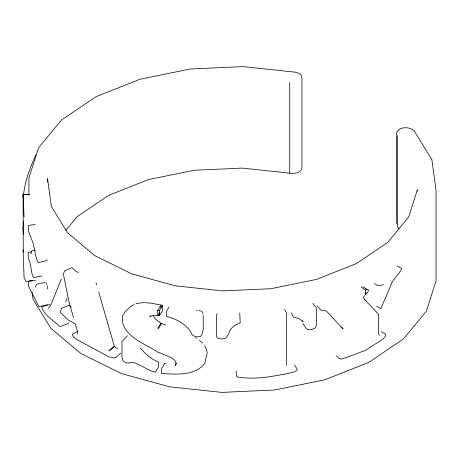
<?xml version="1.0" encoding="UTF-8"?>
<svg xmlns="http://www.w3.org/2000/svg" width="459" height="459" viewBox="0 0 459 459"><rect width="100%" height="100%" fill="white"/><g stroke="black" fill="none" stroke-linecap="round" stroke-linejoin="round"><path stroke-width="0.69" d="M23.243 252.066L23.093 194.277L29.496 194.45L23.116 194.318L24.046 216.958M23.105 249.891L24.046 277.437L26.071 281.47L32.365 280.776M216.975 313.526L216.447 318.196L216.447 336.315L217.939 338.363L221.772 339.075L225.512 338.254L227.452 336.189L230.338 329.573L233.591 326.2L236.408 324.438L240.177 322.975L239.776 312.946M23.564 194.547C25.056 180.657 30.196 167.489 35.911 154.849M23.627 221.399L22.95 229.511L23.621 234.664M47.088 259.645L46.893 260.592L38.355 262.663L36.542 259.392L33.18 243.39L28.32 230.63L28.32 225.444L35.257 224.514M68.529 322.688L68.322 323.463L60.1 326.63C53.869 320.703 44.684 315.769 41.712 307.352L42.228 306.669L49.945 304.552M65.643 301.827L66.894 298.528M61.305 279.078L50.576 305.562L48.402 308.35M176.44 363.126L175.212 365.708L176.061 363.276L174.741 360.309L170.777 357.354L157.437 351.904C144.878 343.688 118.388 334.416 122.909 314.914L125.72 311.311L130.385 306.692L134.062 304.506M77.118 333.968L77.64 332.93L77.445 331.49L75.345 323.922L68.655 320.273L60.209 312.441L61.495 308.362L69.028 305.258L71.116 307.214M168.987 306.979L166.468 311.5L166.468 316.377C176.841 319.097 187.611 324.536 192.229 334.777C194.404 336.711 197.743 337.348 200.52 336.464L201.971 334.542L203.222 329.246L203.222 315.322M35.033 287.196L36.881 284.213L45.498 282.262M150.644 315.821L149.852 316.917L151.797 315.752L159.52 315.453L159.52 310.359L162.652 305.327L150.363 303.083L145.101 302.688M159.52 315.453L162.652 310.422L162.652 305.327M161.643 323.538L158.464 328.558L157.724 328.214L160.931 323.199L165.636 325.035M159.864 312.229L157.724 315.574L157.724 310.273L160.931 305.258L160.931 307.909M364.744 295.395L363.459 297.346L364.291 299.199L378.532 314.231L378.532 333.55L379.415 335.46M361.17 287.099L365.548 290.048L365.548 294.793L368.003 291.775L368.445 290.231L368.066 289.434L366.919 289.342L363.029 286.789M65.872 230.309L77.187 216.619L108.588 195.396L148.429 179.595L194.002 170.283L242.191 168.097L292.119 173.445C295.797 173.439 300.915 172.486 301.936 168.338L301.936 77.623C301.902 74.312 298.27 72.78 295.498 72.212L243.172 66.607L190.118 69.016L139.955 79.264L96.092 96.665L61.523 120.023L38.608 147.752L28.9 177.966L28.9 195.109M127.545 335.759L121.974 341.594L121.974 357.722L123.092 360.923C125.422 363.482 129.105 363.476 132.1 362.226C140.356 363.97 146.92 370.264 155.199 372.232L158.521 367.24L158.521 362.191C151.355 359.139 145.199 354.084 140.414 347.974M120.711 353.195L115.611 357.659L114.446 358.014L108.944 356.89L76.722 339.517L73.572 337.158L72.39 334.806L72.912 333.762L78.007 331.22M117.579 348.926L114.526 346.62L109.162 350.974L108.944 350.544L114.32 346.189L98.765 292.331M30.38 253.907L30.994 253.414L31.964 250.786L35.372 250.195M365.548 290.048L366.919 289.342M196.062 310.841L197.054 310.479M47.529 304.638L39.032 306.761L28.343 285.974L28.343 281.189L35.28 280.26M135.944 303.858L140.374 302.854L144.43 302.711M42.05 275.928L33.949 277.5L32.962 276.375L32.038 273.954L30.265 263.695L28.194 257.447L28.194 252.307L31.665 251.848M383.529 284.752L378.032 285.733L374.452 283.679M166.072 363.344L164.672 363.413L161.625 368.462L161.625 373.511C176.095 374.378 194.427 376.019 204.703 363.626L207.175 353.023L206.659 349.907M29.525 194.461L23.116 194.318L23.26 197.967M157.724 310.273L159.52 310.359M198.845 310.468L200.158 310.783M396.926 265.91L401.321 268.176L401.573 269.1C398.676 275.067 392.313 279.164 390.592 286.026L380.827 308.546L376.609 306.17M78.323 272.606L75.821 271.252L71.971 267.649L64.593 270.879L63.399 274.115L68.655 300.513L73.503 317.645M381.446 331.742L385.107 333.75L385.812 334.886L385.417 336.269L384.229 337.853L380.591 340.641L365.548 350.297L345.776 357.762L341.003 359.018L339.528 358.749L336.091 355.582M195.431 337.623L196.641 338.317M200.812 310.938L202.167 311.764L203.01 314.054M365.014 292.475L366.678 293.576M364.452 299.693L365.548 300.433M160.931 323.199C157.936 321.025 154.006 318.896 153.065 315.035M199.418 340.383L202.476 343.114M341.14 326.951L343.045 329.017L326.894 311.512L325.431 310.6L320.858 310.118L317.267 305.843M312.889 303.399L316.303 307.719L316.303 325.844L314.891 328.191L311.242 329.677L307.679 329.608L305.832 327.938L302.814 323.52M302.355 320.795L303.083 321.908L299.985 319.194L297.26 318.007L293.708 317.301L291.172 312.78M398.951 228.731L397.483 226.339L397.483 135.617M294.558 364.882L297.237 369.375L296.68 370.516L294.999 371.647L286.657 373.724C270.494 376.868 253.156 379.972 236.896 376.833L236.385 375.801L236.133 371.124M204.697 345.644L206.556 349.282M284.666 309.4L286.571 313.256L286.571 365.318M114.32 346.189L114.526 346.62M46.307 283.329L46.887 284.643M96.04 282.761L96.625 284.809M32.119 292.349L33.071 299.314L50.823 328.277L80.962 353.602L121.423 373.557L169.451 386.788L221.777 392.393L274.832 389.984L324.995 379.736L368.858 362.335L403.427 338.977L426.342 311.248L436.05 281.034L436.05 190.319L431.885 159.686L414.127 130.723C409.451 126.466 399.049 126.323 396.478 132.886L396.478 223.608M47.26 285.923L47.529 288.998M417.397 191.179L417.397 189.751L408.579 217.193L387.763 242.381L356.362 263.604L316.521 279.405L270.948 288.717L222.758 290.903L175.229 285.814L131.595 273.793L94.841 255.669L67.467 232.661L51.339 206.355L47.552 178.528L47.552 182.103M289.727 82.465L289.727 173.186"/></g></svg>
